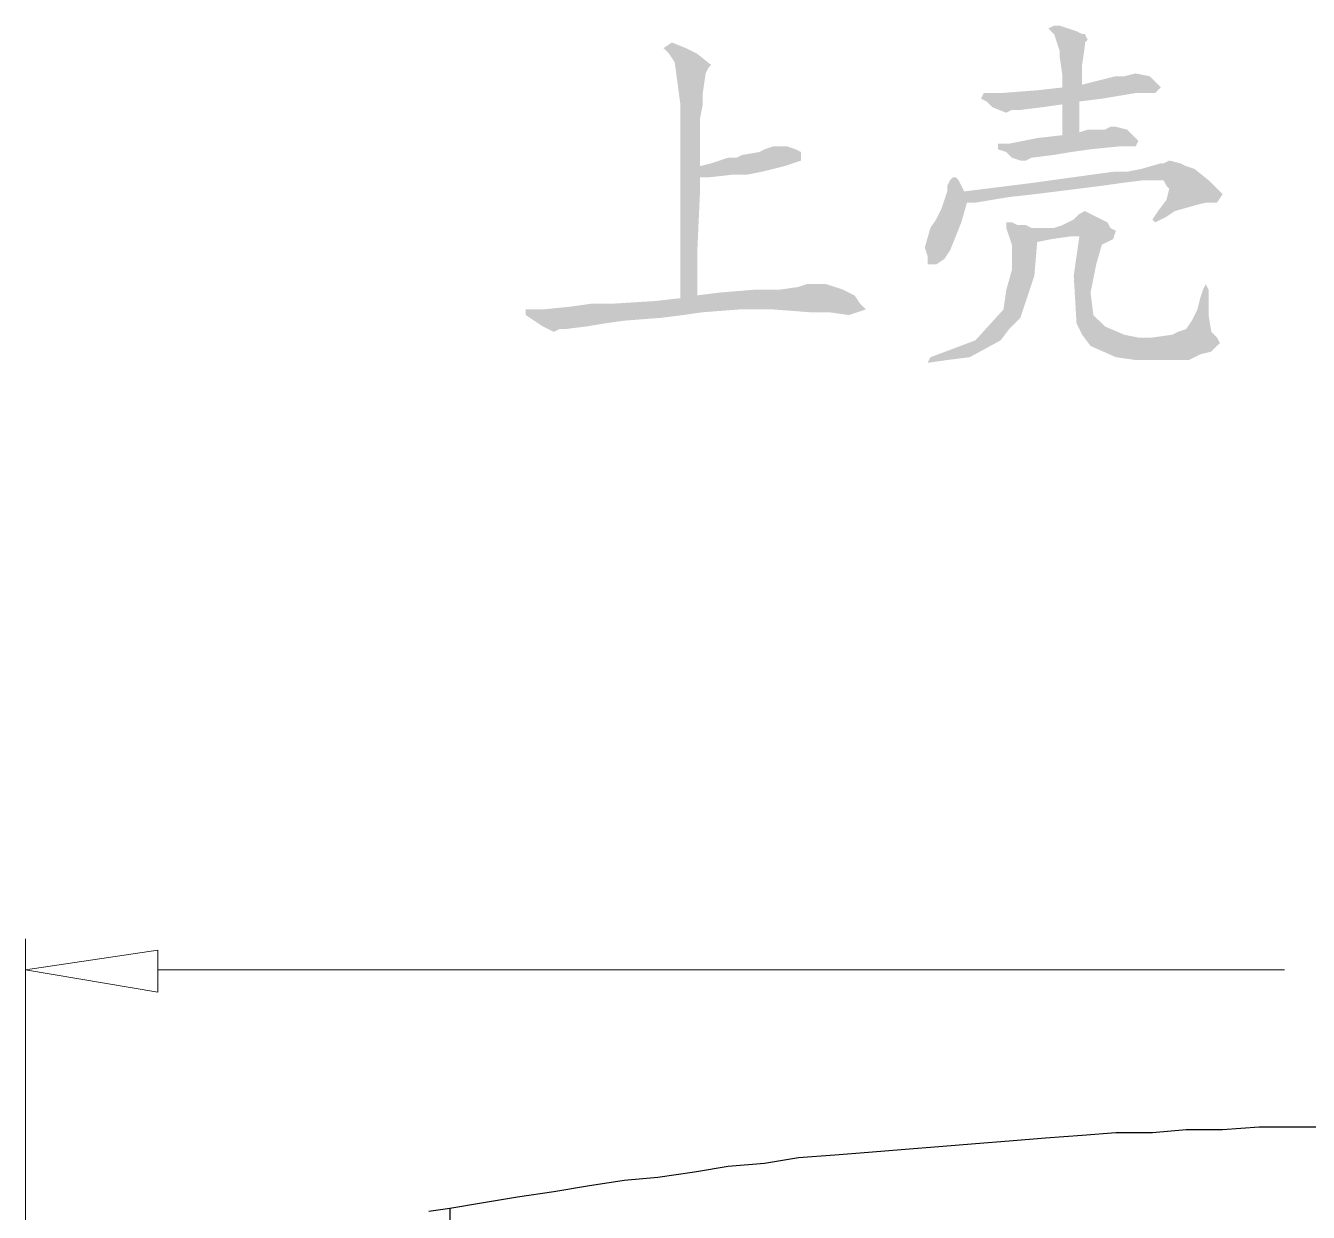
# Model space of a CAD drawing. Header units: millimetres. Extents: x 9 to 367, y 9 to 251.
# Drawn here: x 238.59 to 257.92, y 232.99 to 250.87 of the extents above; entities that cross this region are included whole.
import ezdxf

# ---------------------------------------------------------------- set-up
doc = ezdxf.new("R2010")
doc.units = ezdxf.units.MM
doc.layers.add('图层 1', color=7, linetype='Continuous')

msp = doc.modelspace()

# ---------------------------------------------------------------- hatches: boundary and pattern name
at = {"layer": '图层 1'}
h = msp.add_hatch(color=214, dxfattribs=at)
h.dxf.hatch_style = 2
h.paths.add_polyline_path([(254.507824, 249.978369), (254.677157, 250.020702), (255.015824, 250.105369), (255.143176, 250.105369), (255.312157, 250.147702), (255.524176, 250.105369), (255.60849, 250.020702), (255.693157, 249.936035), (255.60849, 249.851369), (255.43951, 249.851369), (255.312157, 249.851369), (254.80451, 249.766702), (254.465843, 249.724369), (254.465843, 249.258702), (254.59249, 249.301035), (254.846843, 249.301035), (254.931157, 249.343369), (255.015824, 249.343369), (255.18551, 249.301035), (255.269824, 249.216369), (255.35449, 249.131702), (255.312157, 249.047035), (255.18551, 249.047035), (255.05851, 249.047035), (254.634824, 249.004702), (254.338843, 248.962369), (254.084843, 248.920035), (253.746176, 248.877702), (253.66151, 248.835369), (253.57649, 248.835369), (253.44949, 248.877702), (253.365176, 248.962369), (253.237824, 249.004702), (253.237824, 249.089369), (253.322843, 249.089369), (253.40751, 249.089369), (253.83049, 249.174035), (254.21149, 249.216369), (254.21149, 249.682035), (253.915157, 249.639702), (253.57649, 249.597369), (253.44949, 249.597369), (253.365176, 249.555035), (253.153157, 249.639702), (253.068843, 249.724369), (252.984176, 249.766702), (253.02651, 249.851369), (253.153157, 249.851369), (253.28051, 249.851369), (253.83049, 249.893702), (254.21149, 249.936035), (254.21149, 250.105369), (254.16951, 250.401702), (254.16951, 250.486369), (254.127176, 250.613369), (254.084843, 250.740369), (254.04251, 250.782702), (254.000176, 250.825035), (254.084843, 250.867369), (254.16951, 250.867369), (254.296157, 250.825035), (254.42351, 250.782702), (254.507824, 250.740369), (254.550157, 250.740369), (254.59249, 250.655702), (254.550157, 250.613369), (254.550157, 250.571035), (254.507824, 250.274702)])
h = msp.add_hatch(color=214, dxfattribs=at)
h.dxf.hatch_style = 2
h.paths.add_polyline_path([(248.750702, 248.750702), (248.919682, 248.793035), (249.174035, 248.877702), (249.301035, 248.877702), (249.385702, 248.920035), (249.639702, 248.962369), (249.724369, 249.004702), (249.851369, 249.047035), (250.063035, 249.047035), (250.190035, 249.004702), (250.274349, 248.962369), (250.274349, 248.835369), (250.147702, 248.793035), (250.020702, 248.750702), (249.682035, 248.666035), (249.470369, 248.623702), (249.258349, 248.623702), (248.877702, 248.581369), (248.750702, 248.581369), (248.750702, 248.369702), (248.708369, 247.438369), (248.708369, 246.803369), (249.047035, 246.845702), (249.555035, 246.888035), (249.766702, 246.888035), (249.936035, 246.888035), (250.232369, 246.930369), (250.359369, 246.972702), (250.444035, 246.972702), (250.655349, 246.972702), (250.782702, 246.930369), (250.909702, 246.888035), (251.079035, 246.803369), (251.163702, 246.676369), (251.248369, 246.591702), (250.994369, 246.507035), (250.698035, 246.549369), (250.401702, 246.549369), (249.851369, 246.591702), (249.597016, 246.591702), (249.343369, 246.591702), (248.793035, 246.549369), (248.496702, 246.507035), (248.157682, 246.464702), (247.607702, 246.422369), (247.311369, 246.380035), (247.057369, 246.337702), (246.718702, 246.295369), (246.634035, 246.295369), (246.549369, 246.253035), (246.380035, 246.337702), (246.253035, 246.422369), (246.126035, 246.507035), (246.126035, 246.591702), (246.253035, 246.591702), (246.380035, 246.591702), (246.803016, 246.634035), (247.099349, 246.676369), (247.396035, 246.676369), (248.073369, 246.718702), (248.454369, 246.761035), (248.454369, 249.174035), (248.454369, 249.682035), (248.369702, 250.317035), (248.285035, 250.444035), (248.200016, 250.528702), (248.327369, 250.613369), (248.538682, 250.528702), (248.708369, 250.444035), (248.919682, 250.274702), (248.877702, 250.232369), (248.835369, 250.147702), (248.793035, 249.851369), (248.793035, 249.682035), (248.750702, 249.470369), (248.750702, 249.004702)])
h = msp.add_hatch(color=214, dxfattribs=at)
h.dxf.hatch_style = 2
h.paths.add_polyline_path([(252.772157, 248.200369), (252.687843, 247.904035), (252.518157, 247.480702), (252.43349, 247.353702), (252.306843, 247.269035), (252.17949, 247.269035), (252.17949, 247.396035), (252.137157, 247.523035), (252.221824, 247.819369), (252.306843, 247.946369), (252.391157, 248.115702), (252.475824, 248.369702), (252.475824, 248.454369), (252.518157, 248.539035), (252.56049, 248.581369), (252.603176, 248.581369), (252.64551, 248.539035), (252.687843, 248.454369), (252.730176, 248.369702), (253.746176, 248.496702), (254.97349, 248.666035), (255.18551, 248.666035), (255.396824, 248.708369), (255.693157, 248.793035), (255.73549, 248.793035), (255.82051, 248.835369), (255.98949, 248.793035), (256.074157, 248.750702), (256.20151, 248.708369), (256.412824, 248.539035), (256.497843, 248.454369), (256.62449, 248.327369), (256.540176, 248.200369), (256.37049, 248.200369), (256.20151, 248.158035), (255.905176, 248.073369), (255.778176, 247.988702), (255.60849, 247.904035), (255.566157, 247.946369), (255.650824, 248.073369), (255.778176, 248.242702), (255.82051, 248.412035), (255.778176, 248.454369), (255.73549, 248.539035), (255.43951, 248.539035), (255.100843, 248.496702), (254.80451, 248.454369), (254.127176, 248.369702), (253.78851, 248.327369), (253.40751, 248.285035), (252.899157, 248.200369)])
h = msp.add_hatch(color=214, dxfattribs=at)
h.dxf.hatch_style = 2
h.paths.add_polyline_path([(253.83049, 247.607631), (253.78851, 247.099631), (253.57649, 246.464631), (253.40751, 246.295298), (253.280157, 246.125965), (252.81449, 245.871965), (252.475824, 245.829631), (252.17949, 245.787298), (252.221824, 245.871965), (252.56049, 245.998965), (252.899157, 246.125965), (253.322843, 246.591631), (253.365176, 246.887965), (253.44949, 247.184298), (253.44949, 247.565298), (253.40751, 247.692298), (253.365176, 247.819298), (253.365176, 247.903965), (253.44949, 247.903965), (253.534157, 247.861631), (253.66151, 247.861631), (253.746176, 247.819298), (253.78851, 247.819298), (253.999824, 247.819298), (254.084843, 247.819298), (254.21149, 247.861631), (254.381176, 247.946298), (254.42351, 247.988631), (254.465843, 248.030965), (254.550157, 248.073298), (254.634824, 248.030965), (254.719843, 247.988631), (254.888824, 247.903965), (254.931157, 247.819298), (255.015824, 247.776965), (254.97349, 247.649965), (254.888824, 247.607631), (254.80451, 247.565298), (254.719843, 247.268965), (254.677157, 247.057298), (254.634824, 246.845631), (254.677157, 246.506965), (254.762176, 246.422298), (254.846843, 246.337631), (255.143176, 246.210631), (255.35449, 246.168298), (255.566157, 246.168298), (255.862843, 246.210631), (255.947157, 246.252965), (256.074157, 246.295298), (256.159176, 246.422298), (256.20151, 246.506965), (256.243843, 246.591631), (256.286176, 246.760965), (256.328157, 246.887965), (256.37049, 246.972631), (256.412824, 246.887965), (256.412824, 246.718631), (256.412824, 246.506965), (256.455157, 246.252965), (256.540176, 246.168298), (256.58251, 246.083631), (256.455157, 245.956631), (256.286176, 245.914298), (256.11649, 245.829631), (255.60849, 245.829631), (255.312157, 245.829631), (255.015824, 245.871965), (254.634824, 246.041298), (254.507824, 246.210631), (254.42351, 246.379965), (254.381176, 247.099631), (254.465843, 247.692298), (254.33849, 247.692298), (254.04251, 247.649965)])

# ---------------------------------------------------------------- linework, layer by layer
at = {"layer": '图层 1', "color": 3, "lineweight": 5}
for points in [[(238.590772, 205.231929), (238.590772, 237.108929)], [(238.590772, 236.643263), (240.580439, 236.939596)], [(240.580333, 236.304596), (240.580333, 236.939596)], [(240.580333, 236.304596), (238.590667, 236.643263)], [(240.580333, 236.643263), (257.556, 236.643263)]]:
    msp.add_lwpolyline(points, dxfattribs=at)
at = {"layer": '图层 1', "color": 7, "lineweight": 25}
for points in [[(258.233369, 234.272702), (257.682682, 234.272702), (257.175035, 234.272702), (256.624349, 234.230369), (256.074369, 234.230369), (255.566016, 234.188035), (255.016035, 234.188035), (254.507682, 234.145702), (253.957702, 234.103369), (253.407369, 234.061035), (252.899369, 234.018702), (252.349035, 233.976369), (251.841035, 233.934035), (251.290702, 233.891702), (250.782702, 233.849369), (250.232369, 233.807035), (249.724369, 233.722369), (249.174035, 233.680035), (248.666035, 233.595369), (248.115702, 233.510702), (247.607702, 233.468369), (247.057369, 233.383702), (246.549369, 233.299035), (245.999035, 233.214369), (245.491035, 233.129702), (244.982682, 233.045035)], [(244.982824, 233.045035), (244.665676, 233.001996)], [(244.982824, 233.045035), (244.982824, 231.605702)]]:
    msp.add_lwpolyline(points, dxfattribs=at)

doc.saveas('drawing.dxf')
